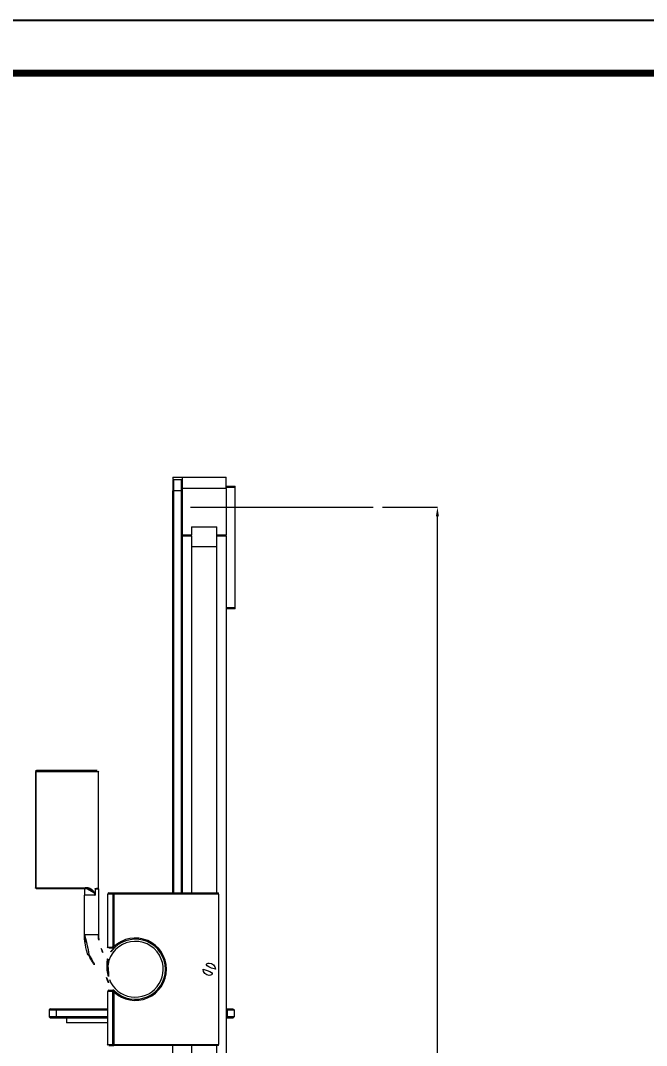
# Model space of a CAD drawing. Extents: x 16296660632 to 16296676586, y -37409619871 to -37409617240.
# Drawn here: x 16296676043.5 to 16296676314.5, y -37409617683.7 to -37409617240.1 of the extents above; entities that cross this region are included whole.
import ezdxf

# ---------------------------------------------------------------- set-up
doc = ezdxf.new("R2010")
doc.units = 0
doc.header["$LTSCALE"] = 10
doc.header["$MEASUREMENT"] = 0
doc.header["$PDMODE"] = 3
doc.header["$PDSIZE"] = -10
doc.linetypes.add('CENTER2', pattern=[28.575, 19.05, -3.175, 3.175, -3.175])
doc.layers.get('0').update_dxf_attribs({"linetype": 'CONTINUOUS'})
doc.layers.get('DEFPOINTS').update_dxf_attribs({"linetype": 'CONTINUOUS'})
doc.layers.add('1', color=7, linetype='CONTINUOUS', true_color=0xffffff)
doc.layers.add('Cneter', color=1, linetype='CENTER2', lineweight=13)
doc.layers.add('尺寸线层', color=3, linetype='CONTINUOUS', lineweight=18, true_color=0x00ff00)
doc.styles.add('Daelim Dimension', font='')
doc.styles.get('Daelim Dimension').set_extended_font_data('NanumGothic')
doc.dimstyles.new('DEFAULT', dxfattribs={"dimscale": 2, "dimtxt": 2, "dimasz": 2, "dimexe": 0, "dimexo": 2, "dimgap": 1, "dimtad": 1, "dimdec": 1, "dimzin": 9, "dimdsep": 46, "dimtxsty": 'Daelim Dimension', "dimcen": 0.5, "dimclrd": 252, "dimclre": 252, "dimclrt": 3, "dimadec": 1, "dimazin": 0, "dimtfac": 1, "dimtdec": 1, "dimtix": 1, "dimtmove": 0, "dimatfit": 3, "dimfxl": 1, "dimtolj": 1, "dimtzin": 1, "dimlwd": 9, "dimlwe": 9, "dimarcsym": 0})

# ---------------------------------------------------------------- blocks, each defined once
blk = doc.blocks.new('*D24')
at = {"layer": 'DEFPOINTS', "color": 0, "transparency": 16777216}
for p in [(16296676196.22588, -37409617450.7336), (16296676223.99601, -37409617450.7336), (16296676196.22588, -37409618076.7336)]:
    blk.add_point(p, dxfattribs=at)
at = {"layer": '尺寸线层', "color": 5, "lineweight": 9, "transparency": 16777216}
for p, q in [((16296676200.22588, -37409617450.7336), (16296676223.99601, -37409617450.7336)), ((16296676223.99601, -37409618072.7336), (16296676223.99601, -37409617454.7336)), ((16296676200.22588, -37409618076.7336), (16296676223.99601, -37409618076.7336))]:
    blk.add_line(p, q, dxfattribs=at)
at = {"layer": '尺寸线层', "color": 5, "transparency": 16777216}
for points in [[(16296676223.32935, -37409617454.7336), (16296676224.66268, -37409617454.7336), (16296676223.99601, -37409617450.7336)], [(16296676223.32935, -37409618072.7336), (16296676224.66268, -37409618072.7336), (16296676223.99601, -37409618076.7336)]]:
    blk.add_solid(points, dxfattribs=at)
at = {"layer": '尺寸线层', "color": 7, "transparency": 16777216, "insert": (16296676216.99602, -37409617763.7336), "char_height": 10, "attachment_point": 5, "rotation": 90, "style": 'Daelim Dimension'}
blk.add_mtext('\\A1;626', dxfattribs=at)

msp = doc.modelspace()

# ---------------------------------------------------------------- linework, layer by layer
at = {"ltscale": 0.5}
msp.add_lwpolyline([(16296675244.97624, -37409618222.388077), (16296676585.51544, -37409618222.388077), (16296676585.51544, -37409617240.149673), (16296675244.97624, -37409617240.149673)], close=True, dxfattribs=at)
at = {"color": 5, "linetype": 'ByBlock', "lineweight": 200, "const_width": 3.0888}
msp.add_lwpolyline([(16296675266.532339, -37409618180.329514), (16296676563.828329, -37409618180.329514), (16296676563.828329, -37409617262.95591), (16296675266.532339, -37409617262.95591)], close=True, dxfattribs=at)
at = {"layer": '1', "color": 7, "linetype": 'Continuous', "lineweight": 18}
for p, q in [((16296676109.490511, -37409617437.733597), (16296676113.490511, -37409617437.733597)), ((16296676109.490511, -37409617437.733597), (16296676109.490511, -37409617438.733597)), ((16296676109.490511, -37409617438.733597), (16296676113.490511, -37409617438.733597)), ((16296676109.490511, -37409617439.033592), (16296676109.490511, -37409617443.733597)), ((16296676109.79051, -37409617438.733597), (16296676113.19051, -37409617438.733597)), ((16296676113.490511, -37409617437.733597), (16296676113.490511, -37409617442.733597)), ((16296676113.490511, -37409617437.733597), (16296676132.490511, -37409617437.733597)), ((16296676132.490511, -37409617442.733597), (16296676132.490511, -37409617437.733597)), ((16296676109.490511, -37409617617.733597), (16296676109.490511, -37409617443.733597)), ((16296676113.490511, -37409617442.733597), (16296676113.490511, -37409617462.767197)), ((16296676132.490511, -37409617441.733597), (16296676136.490511, -37409617441.733597)), ((16296676132.490511, -37409617442.733597), (16296676132.490511, -37409617462.767197)), ((16296676136.490511, -37409617442.233597), (16296676136.490511, -37409617441.733597)), ((16296676136.490511, -37409617494.233597), (16296676136.490511, -37409617442.233597)), ((16296676117.490511, -37409617459.233597), (16296676117.490511, -37409617462.767197)), ((16296676117.490511, -37409617459.233597), (16296676128.490511, -37409617459.233597)), ((16296676128.490511, -37409617462.767197), (16296676128.490511, -37409617459.233597)), ((16296676113.490511, -37409617462.767197), (16296676117.490511, -37409617462.767197)), ((16296676113.490511, -37409617462.77359), (16296676113.490511, -37409617463.183594)), ((16296676113.490511, -37409617463.18264), (16296676117.490511, -37409617463.18264)), ((16296676113.490511, -37409617463.18264), (16296676113.490511, -37409617617.740967)), ((16296676117.490511, -37409617463.18264), (16296676117.490511, -37409617462.767197)), ((16296676117.490511, -37409617463.18264), (16296676117.490511, -37409617617.731583)), ((16296676128.490511, -37409617463.18264), (16296676128.490511, -37409617462.767197)), ((16296676128.490511, -37409617462.767197), (16296676132.490511, -37409617462.767197)), ((16296676128.490511, -37409617463.18264), (16296676132.490511, -37409617463.18264)), ((16296676128.490511, -37409617617.731583), (16296676128.490511, -37409617463.18264)), ((16296676132.490511, -37409617463.18264), (16296676132.490511, -37409617462.767197)), ((16296676132.490511, -37409617463.18264), (16296676132.490511, -37409618064.284554)), ((16296676117.490601, -37409617467.733597), (16296676128.490419, -37409617467.733597)), ((16296676136.490511, -37409617494.733597), (16296676132.490511, -37409617494.733597)), ((16296676136.490511, -37409617494.733597), (16296676136.490511, -37409617494.233597)), ((16296676049.99317, -37409617565.233597), (16296676049.99317, -37409617615.433594)), ((16296676076.740499, -37409617564.733597), (16296676050.49317, -37409617564.733597)), ((16296676077.240511, -37409617565.233597), (16296676077.240499, -37409617565.233597)), ((16296676077.240511, -37409617616.032837), (16296676077.240511, -37409617565.233597)), ((16296676050.29327, -37409617615.733597), (16296676050.331141, -37409617615.733597)), ((16296676050.331141, -37409617615.733597), (16296676071.39867, -37409617615.733597)), ((16296676071.240511, -37409617615.733597), (16296676071.240511, -37409617618.733597)), ((16296676075.814711, -37409617616.033592), (16296676075.814711, -37409617618.464943)), ((16296676076.900419, -37409617615.733597), (16296676076.438669, -37409617615.733597)), ((16296676077.240511, -37409617616.033592), (16296676077.240511, -37409617635.733597)), ((16296676071.240511, -37409617635.733597), (16296676071.240511, -37409617618.733597)), ((16296676081.240511, -37409617618.233597), (16296676081.240511, -37409617641.159462)), ((16296676081.740511, -37409617617.733597), (16296676083.943451, -37409617617.733597)), ((16296676083.943451, -37409617617.733597), (16296676129.240511, -37409617617.733597)), ((16296676129.240511, -37409617618.233597), (16296676129.240511, -37409617617.733597)), ((16296676129.240511, -37409617618.233597), (16296676129.240511, -37409617683.233597)), ((16296676071.240511, -37409617635.903587), (16296676071.240511, -37409617635.733597)), ((16296676083.722879, -37409617641.659462), (16296676081.740511, -37409617641.659462)), ((16296676083.50639, -37409617640.945091), (16296676083.943451, -37409617640.945091)), ((16296676083.943451, -37409617640.945091), (16296676084.28779, -37409617641.307632)), ((16296676081.240511, -37409617660.307716), (16296676081.240511, -37409617683.233597)), ((16296676081.740511, -37409617659.807716), (16296676083.722919, -37409617659.807716)), ((16296676056.490511, -37409617667.865807), (16296676055.990511, -37409617668.365807)), ((16296676055.990511, -37409617668.365807), (16296676055.990511, -37409617671.365807)), ((16296676055.990511, -37409617668.365807), (16296676058.990511, -37409617668.365807)), ((16296676056.490511, -37409617667.865807), (16296676058.990511, -37409617667.865807)), ((16296676058.990511, -37409617667.865807), (16296676081.241381, -37409617667.865807)), ((16296676058.990511, -37409617668.365807), (16296676081.241381, -37409617668.365807)), ((16296676132.489849, -37409617667.865807), (16296676132.990511, -37409617667.865807)), ((16296676132.489849, -37409617668.365807), (16296676132.990511, -37409617668.365807)), ((16296676132.990511, -37409617667.865807), (16296676135.490511, -37409617667.865807)), ((16296676132.990511, -37409617668.365807), (16296676135.990511, -37409617668.365807)), ((16296676135.490511, -37409617667.865807), (16296676135.990511, -37409617668.365807)), ((16296676135.990511, -37409617668.365807), (16296676135.990511, -37409617671.365807)), ((16296676056.490511, -37409617671.865807), (16296676055.990511, -37409617671.365807)), ((16296676058.990511, -37409617671.365807), (16296676055.990511, -37409617671.365807)), ((16296676058.990511, -37409617671.865807), (16296676056.490511, -37409617671.865807)), ((16296676081.241381, -37409617671.365807), (16296676058.990511, -37409617671.365807)), ((16296676081.240879, -37409617671.865807), (16296676058.990511, -37409617671.865807)), ((16296676063.490511, -37409617671.865807), (16296676063.490511, -37409617673.865807)), ((16296676081.241329, -37409617673.865807), (16296676063.490511, -37409617673.865807)), ((16296676132.990511, -37409617671.365807), (16296676132.489849, -37409617671.365807)), ((16296676132.990511, -37409617671.865807), (16296676132.490511, -37409617671.865807)), ((16296676135.990511, -37409617671.365807), (16296676132.990511, -37409617671.365807)), ((16296676135.490511, -37409617671.865807), (16296676132.990511, -37409617671.865807)), ((16296676135.490511, -37409617671.865807), (16296676135.990511, -37409617671.365807)), ((16296676081.740511, -37409617683.733597), (16296676083.943451, -37409617683.733597)), ((16296676129.240511, -37409617683.733597), (16296676083.94347, -37409617683.733597)), ((16296676109.490511, -37409618083.733597), (16296676109.490511, -37409617683.733597)), ((16296676117.490511, -37409617683.730682), (16296676117.490511, -37409617763.733597)), ((16296676128.490511, -37409617763.733597), (16296676128.490511, -37409617683.730682)), ((16296676129.240511, -37409617683.733597), (16296676129.240511, -37409617683.233597))]:
    msp.add_line(p, q, dxfattribs=at)
at = {"layer": '1', "color": 7, "linetype": 'Continuous', "lineweight": 13}
for p, q in [((16296676109.79051, -37409617438.733597), (16296676109.79051, -37409617443.733597)), ((16296676113.19051, -37409617443.733597), (16296676113.19051, -37409617438.733597)), ((16296676109.79051, -37409617443.733597), (16296676109.490511, -37409617443.733597)), ((16296676113.19051, -37409617443.733597), (16296676109.79051, -37409617443.733597)), ((16296676109.79051, -37409617443.733597), (16296676109.79051, -37409617617.743591)), ((16296676113.490511, -37409617443.733597), (16296676113.19051, -37409617443.733597)), ((16296676113.19051, -37409617617.743591), (16296676113.19051, -37409617443.733597)), ((16296676132.490511, -37409617442.733597), (16296676113.490511, -37409617442.733597)), ((16296676136.490511, -37409617442.233597), (16296676132.490511, -37409617442.233597)), ((16296676132.490511, -37409617494.233597), (16296676136.490511, -37409617494.233597)), ((16296676049.99317, -37409617565.233597), (16296676050.088091, -37409617565.233597)), ((16296676077.240499, -37409617565.233597), (16296676050.088091, -37409617565.233597)), ((16296676050.088091, -37409617565.233597), (16296676050.088091, -37409617615.433594)), ((16296676049.99317, -37409617615.433594), (16296676050.088091, -37409617615.433594)), ((16296676050.088091, -37409617615.433594), (16296676071.585569, -37409617615.433594)), ((16296676077.240511, -37409617616.033592), (16296676075.814711, -37409617616.033592)), ((16296676075.48711, -37409617618.733597), (16296676071.240511, -37409617618.733597)), ((16296676075.78764, -37409617618.733597), (16296676075.48711, -37409617618.733597)), ((16296676081.24053, -37409617618.233597), (16296676081.240511, -37409617618.233597)), ((16296676083.50639, -37409617618.233597), (16296676081.24053, -37409617618.233597)), ((16296676083.943451, -37409617618.233597), (16296676083.50639, -37409617618.233597)), ((16296676083.50639, -37409617618.233597), (16296676083.50639, -37409617640.945091)), ((16296676083.943451, -37409617617.733597), (16296676083.943451, -37409617618.233597)), ((16296676129.240511, -37409617618.233597), (16296676083.943451, -37409617618.233597)), ((16296676083.943451, -37409617618.233597), (16296676083.943451, -37409617640.945091)), ((16296676071.240511, -37409617635.733597), (16296676077.240511, -37409617635.733597)), ((16296676081.240511, -37409617641.159462), (16296676083.27956, -37409617641.159462)), ((16296676083.27957, -37409617660.307716), (16296676081.240511, -37409617660.307716)), ((16296676083.943451, -37409617660.522087), (16296676083.50639, -37409617660.522087)), ((16296676083.50639, -37409617683.233612), (16296676083.50639, -37409617660.522087)), ((16296676083.943451, -37409617660.522087), (16296676084.28779, -37409617660.159554)), ((16296676083.943451, -37409617660.522087), (16296676083.943451, -37409617683.233597)), ((16296676058.990511, -37409617667.865807), (16296676058.990511, -37409617668.365807)), ((16296676058.990511, -37409617668.365807), (16296676058.990511, -37409617671.365807)), ((16296676132.990511, -37409617667.865807), (16296676132.990511, -37409617668.365807)), ((16296676132.990511, -37409617668.365807), (16296676132.990511, -37409617671.365807)), ((16296676058.990511, -37409617671.865807), (16296676058.990511, -37409617671.365807)), ((16296676132.990511, -37409617671.865807), (16296676132.990511, -37409617671.365807)), ((16296676081.240511, -37409617683.233597), (16296676083.50639, -37409617683.233597)), ((16296676083.50639, -37409617683.233658), (16296676083.943451, -37409617683.233597)), ((16296676083.943451, -37409617683.233597), (16296676129.240511, -37409617683.233597))]:
    msp.add_line(p, q, dxfattribs=at)
at = {"layer": '1', "color": 7, "linetype": 'Continuous', "lineweight": 18}
for centre, radius, start, end in [((16296676109.79051, -37409617439.033592), 0.3, 90, 180), ((16296676113.19051, -37409617439.033592), 0.3, 0, 90), ((16296676050.49317, -37409617565.233597), 0.5, 90, 180), ((16296676076.740511, -37409617565.233597), 0.5, 0, 90), ((16296676081.740511, -37409617618.233597), 0.5, 90, 180), ((16296676093.78051, -37409617635.903587), 22.54, 180, 238.49166964), ((16296676093.240511, -37409617635.733597), 16, 180, 202.11157453), ((16296676093.240511, -37409617650.733597), 12.065606, 21.3201669, 161.54597498), ((16296676093.240511, -37409617650.733597), 13, 0, 133.5249718), ((16296676093.240511, -37409617635.733597), 16, 202.11157453, 220.86802063), ((16296676093.240511, -37409617650.733597), 13, 134.84707314, 159.44461989), ((16296676081.740511, -37409617641.159462), 0.5, 180, 270), ((16296676093.240511, -37409617650.733597), 12.065606, 161.54597498, 198.26105099), ((16296676093.240511, -37409617650.733597), 12.065604, 201.3201669, 21.3201669), ((16296676125.240511, -37409617650.733597), 2.65, 0, 180), ((16296676093.240511, -37409617650.733597), 13, 226.4750282, 359.9466699), ((16296676093.240511, -37409617650.733597), 13, 359.9466699, 0), ((16296676125.240511, -37409617650.733597), 2.65, 180, 0), ((16296676093.240511, -37409617650.733597), 13, 196.09535767, 224.82466358), ((16296676081.740511, -37409617660.307716), 0.5, 90, 180), ((16296676081.740511, -37409617683.233597), 0.5, 180, 270)]:
    msp.add_arc(centre, radius, start, end, dxfattribs=at)
at = {"layer": '1', "color": 7, "linetype": 'Continuous', "lineweight": 13}
for centre, radius, start, end in [((16296676093.240511, -37409617635.733597), 22, 180.44281952, 202.11157453), ((16296676093.240511, -37409617650.733597), 13.5, 359.9466699, 133.5249718), ((16296676093.240511, -37409617635.733597), 22, 202.11157453, 238.61293532), ((16296676093.240511, -37409617650.733597), 13.5, 226.4750282, 359.9466699)]:
    msp.add_arc(centre, radius, start, end, dxfattribs=at)
for centre, major_axis, ratio, start_param, end_param in [((16296676050.49317, -37409617565.233597), (0, 0.5), 0.8101613879, 0, 1.5707963268), ((16296676050.331141, -37409617615.433594), (0, 0.3), 0.8101608005, 1.5707963268, 3.1415941078), ((16296676083.943451, -37409617618.233597), (0, -0.5), 0.8741176309, 3.1415926536, 4.7123889804), ((16296676083.943451, -37409617683.233597), (0.000073, -0.5), 0.8741642237, 4.7122935606, 6.2830942251), ((16296676083.943451, -37409617683.233589), (-0.000073, 0.5), 0.0001975423, 1.5707985105, 3.141592633)]:
    msp.add_ellipse(centre, major_axis=major_axis, ratio=ratio, start_param=start_param, end_param=end_param, dxfattribs=at)
at = {"layer": '1', "color": 7, "linetype": 'Continuous', "lineweight": 18}
for centre, major_axis, ratio, start_param, end_param in [((16296676055.24898, -37409617615.733589), (-0.200154, 0.000003), 0.0000322124, 1.5707628504, 2.2590811256), ((16296676071.39867, -37409617615.433594), (0, -0.3), 0.6230043438, 0, 1.5707963268), ((16296676083.7229, -37409617641.159462), (0.352438, -0.354665), 0.8056556147, 4.0372266453, 4.0876676016), ((16296676083.7229, -37409617641.159462), (0.352504, -0.354599), 0.8056035597, 4.0875183883, 6.2835652238)]:
    msp.add_ellipse(centre, major_axis=major_axis, ratio=ratio, start_param=start_param, end_param=end_param, dxfattribs=at)
for points, knots in [([(16296676049.99317, -37409617615.433594), (16296676049.993561, -37409617615.472969), (16296676050.00432, -37409617615.529587), (16296676050.041241, -37409617615.600357), (16296676050.06716, -37409617615.631927), (16296676050.08209, -37409617615.646767)], [0, 0, 0, 0, 0.478897596, 0.7367455834, 1, 1, 1, 1]), ([(16296676050.29571, -37409617615.733582), (16296676050.256451, -37409617615.733528), (16296676050.199869, -37409617615.723297), (16296676050.12887, -37409617615.687134), (16296676050.09708, -37409617615.661552), (16296676050.08209, -37409617615.646767)], [0, 0, 0, 0, 0.4784602268, 0.7363953385, 1, 1, 1, 1]), ([(16296676071.39867, -37409617615.733597), (16296676071.62562, -37409617615.733597), (16296676071.848289, -37409617615.74646), (16296676072.09469, -37409617615.774673), (16296676072.12389, -37409617615.778236), (16296676072.153, -37409617615.782028)], [0, 0, 0, 0, 0.8810571087, 0.8810571087, 1, 1, 1, 1]), ([(16296676071.585569, -37409617615.433594), (16296676071.59654, -37409617615.433609), (16296676071.618481, -37409617615.433647), (16296676071.65131, -37409617615.433937), (16296676071.68408, -37409617615.43441), (16296676071.716801, -37409617615.435066), (16296676071.74946, -37409617615.435928), (16296676071.782061, -37409617615.436974), (16296676071.8146, -37409617615.438202), (16296676071.84709, -37409617615.439621), (16296676071.879511, -37409617615.441231), (16296676071.91188, -37409617615.443031), (16296676071.944189, -37409617615.445007), (16296676071.976431, -37409617615.447189), (16296676072.008619, -37409617615.449562), (16296676072.040739, -37409617615.452118), (16296676072.072809, -37409617615.454857), (16296676072.104811, -37409617615.457787), (16296676072.136749, -37409617615.460907), (16296676072.168631, -37409617615.464233), (16296676072.200439, -37409617615.467743), (16296676072.232189, -37409617615.47142), (16296676072.26388, -37409617615.475304), (16296676072.2955, -37409617615.47937), (16296676072.327061, -37409617615.483627), (16296676072.358561, -37409617615.488083), (16296676072.38999, -37409617615.492722), (16296676072.42135, -37409617615.497543), (16296676072.45265, -37409617615.502563), (16296676072.483879, -37409617615.507767), (16296676072.515051, -37409617615.513161), (16296676072.54615, -37409617615.518753), (16296676072.577181, -37409617615.524521), (16296676072.608141, -37409617615.530487), (16296676072.63904, -37409617615.536636), (16296676072.669861, -37409617615.542976), (16296676072.700621, -37409617615.549507), (16296676072.73131, -37409617615.556229), (16296676072.76193, -37409617615.563133), (16296676072.79248, -37409617615.570236), (16296676072.82296, -37409617615.577522), (16296676072.84322, -37409617615.582497), (16296676072.85334, -37409617615.58503), (16296676072.85335, -37409617615.58503)], [0, 0, 0, 0, 0.0246135536, 0.0492407413, 0.0738820599, 0.0985380054, 0.1232090725, 0.1478957555, 0.1725985474, 0.1973179404, 0.2220544258, 0.2468084936, 0.2715806329, 0.2963713319, 0.3211810774, 0.3460103553, 0.3708596503, 0.3957294459, 0.4206202245, 0.445532467, 0.4704666534, 0.4954232623, 0.520402771, 0.5454056554, 0.5704323903, 0.5954834489, 0.6205593031, 0.6456604236, 0.6707872793, 0.695940338, 0.7211200658, 0.7463269276, 0.7715613864, 0.7968239041, 0.8221149408, 0.8474349552, 0.8727844042, 0.8981637434, 0.9235734265, 0.9490139058, 0.974485632, 0.9999890538, 1, 1, 1, 1]), ([(16296676075.047091, -37409617616.897217), (16296676075.0471, -37409617616.897232), (16296676075.077591, -37409617616.932167), (16296676075.13665, -37409617617.002274), (16296676075.220909, -37409617617.109917), (16296676075.299669, -37409617617.218407), (16296676075.37149, -37409617617.325317), (16296676075.43655, -37409617617.429878), (16296676075.49498, -37409617617.531441), (16296676075.548321, -37409617617.632172), (16296676075.58662, -37409617617.711166), (16296676075.612169, -37409617617.767349), (16296676075.62672, -37409617617.80043), (16296676075.64073, -37409617617.833382), (16296676075.654209, -37409617617.866203), (16296676075.66715, -37409617617.898903), (16296676075.679569, -37409617617.93145), (16296676075.691469, -37409617617.963867), (16296676075.70286, -37409617617.996162), (16296676075.713739, -37409617618.028328), (16296676075.72411, -37409617618.060364), (16296676075.73398, -37409617618.092247), (16296676075.743349, -37409617618.124023), (16296676075.752239, -37409617618.155647), (16296676075.76063, -37409617618.187149), (16296676075.768539, -37409617618.218521), (16296676075.77597, -37409617618.249763), (16296676075.782921, -37409617618.280869), (16296676075.7894, -37409617618.311836), (16296676075.79541, -37409617618.342682), (16296676075.80094, -37409617618.373398), (16296676075.806009, -37409617618.403976), (16296676075.81064, -37409617618.434418), (16296676075.81336, -37409617618.454811), (16296676075.814711, -37409617618.464943)], [0, 0, 0, 0, 0.0000129744, 0.0890269407, 0.1753153109, 0.2589334937, 0.3399423776, 0.4129499571, 0.4826316839, 0.5490589932, 0.612314348, 0.6327687616, 0.6528552528, 0.6725781119, 0.6919418711, 0.7109513194, 0.7296115186, 0.7479278201, 0.7659058823, 0.7835516891, 0.8008715686, 0.8178722132, 0.8345606989, 0.8509445065, 0.8670315419, 0.8828301562, 0.8983491665, 0.9135978745, 0.9285860857, 0.9433241251, 0.9578228524, 0.9720936735, 0.9861485493, 1, 1, 1, 1]), ([(16296676077.02776, -37409617615.746559), (16296676077.01149, -37409617615.741676), (16296676076.99428, -37409617615.738708), (16296676076.95256, -37409617615.734291), (16296676076.927401, -37409617615.733597), (16296676076.900669, -37409617615.733597)], [0, 0, 0, 0, 0.4349661804, 0.4349661804, 1, 1, 1, 1]), ([(16296676077.144381, -37409617615.882057), (16296676077.145781, -37409617615.887253), (16296676077.14859, -37409617615.897667), (16296676077.1527, -37409617615.913063), (16296676077.156771, -37409617615.928329), (16296676077.16077, -37409617615.943489), (16296676077.164709, -37409617615.958519), (16296676077.168579, -37409617615.973427), (16296676077.17239, -37409617615.98822), (16296676077.176121, -37409617616.002892), (16296676077.179779, -37409617616.017441), (16296676077.183359, -37409617616.031868), (16296676077.186859, -37409617616.046173), (16296676077.190281, -37409617616.060349), (16296676077.193609, -37409617616.074409), (16296676077.196859, -37409617616.088364), (16296676077.20001, -37409617616.102173), (16296676077.20307, -37409617616.115868), (16296676077.206039, -37409617616.12944), (16296676077.208099, -37409617616.13916), (16296676077.20919, -37409617616.144371), (16296676077.209351, -37409617616.145126)], [0, 0, 0, 0, 0.0519898552, 0.1043245468, 0.1570059086, 0.2100357388, 0.2634158003, 0.3171478213, 0.3712334964, 0.4256744874, 0.4804724235, 0.5356289022, 0.5911454904, 0.6470237244, 0.703265111, 0.7598711279, 0.8168432245, 0.8741828225, 0.9318913164, 0.9899700739, 1, 1, 1, 1]), ([(16296676077.240511, -37409617616.033592), (16296676077.24049, -37409617616.031807), (16296676077.24044, -37409617616.028259), (16296676077.240089, -37409617616.022919), (16296676077.239519, -37409617616.01757), (16296676077.23872, -37409617616.012207), (16296676077.2377, -37409617616.006851), (16296676077.236441, -37409617616.001488), (16296676077.234949, -37409617615.996132), (16296676077.23324, -37409617615.990768), (16296676077.2313, -37409617615.985413), (16296676077.22913, -37409617615.980057), (16296676077.22673, -37409617615.974716), (16296676077.2241, -37409617615.969383), (16296676077.221239, -37409617615.964058), (16296676077.218149, -37409617615.95874), (16296676077.21484, -37409617615.953453), (16296676077.2113, -37409617615.948174), (16296676077.207529, -37409617615.942902), (16296676077.203541, -37409617615.93766), (16296676077.19931, -37409617615.932442), (16296676077.19487, -37409617615.927254), (16296676077.190201, -37409617615.922073), (16296676077.185301, -37409617615.916931), (16296676077.18018, -37409617615.911819), (16296676077.174841, -37409617615.906754), (16296676077.16927, -37409617615.901703), (16296676077.16349, -37409617615.89669), (16296676077.15748, -37409617615.891724), (16296676077.15126, -37409617615.886803), (16296676077.14694, -37409617615.883537), (16296676077.14477, -37409617615.881912)], [0, 0, 0, 0, 0.034781671, 0.0695467716, 0.1042947763, 0.1390251578, 0.1737373872, 0.208430934, 0.2431052667, 0.2777598525, 0.3123941577, 0.347007648, 0.3815997885, 0.416170044, 0.4507178792, 0.485242759, 0.5197441482, 0.5542215126, 0.5886743183, 0.6231020325, 0.6575041234, 0.6918800606, 0.7262293152, 0.7605513602, 0.7948456705, 0.829111723, 0.8633489973, 0.8975569756, 0.9317351428, 0.9658829872, 1, 1, 1, 1]), ([(16296676075.5704, -37409617617.90152), (16296676075.57308, -37409617617.906593), (16296676075.578541, -37409617617.916908), (16296676075.5867, -37409617617.932838), (16296676075.59499, -37409617617.949417), (16296676075.603399, -37409617617.966698), (16296676075.61191, -37409617617.984673), (16296676075.62051, -37409617618.003357), (16296676075.6292, -37409617618.022789), (16296676075.637951, -37409617618.042969), (16296676075.64674, -37409617618.063919), (16296676075.655569, -37409617618.08567), (16296676075.66888, -37409617618.119759), (16296676075.685431, -37409617618.164871), (16296676075.70384, -37409617618.219902), (16296676075.719259, -37409617618.270607), (16296676075.730499, -37409617618.31118), (16296676075.73864, -37409617618.342873), (16296676075.744551, -37409617618.367302), (16296676075.750139, -37409617618.392014), (16296676075.755421, -37409617618.416977), (16296676075.760349, -37409617618.442207), (16296676075.764919, -37409617618.46769), (16296676075.769119, -37409617618.493423), (16296676075.772921, -37409617618.519386), (16296676075.77632, -37409617618.545593), (16296676075.779289, -37409617618.571999), (16296676075.78182, -37409617618.598633), (16296676075.783911, -37409617618.625412), (16296676075.785549, -37409617618.652344), (16296676075.786739, -37409617618.679367), (16296676075.7875, -37409617618.706467), (16296676075.787621, -37409617618.724548), (16296676075.787689, -37409617618.733597)], [0, 0, 0, 0, 0.022872732, 0.0464676822, 0.0707834009, 0.0958184892, 0.1215716477, 0.1480417333, 0.1752278258, 0.2031287383, 0.2317391279, 0.2610515461, 0.29105857, 0.3676158545, 0.4367992499, 0.4987037364, 0.5534273699, 0.5816517989, 0.6098349239, 0.6379685527, 0.6660471012, 0.6940677944, 0.722030874, 0.749939809, 0.777801507, 0.8056265219, 0.8334291581, 0.8612202362, 0.8889999512, 0.9167676656, 0.9445231872, 0.9722669172, 1, 1, 1, 1]), ([(16296676075.787689, -37409617618.733597), (16296676075.796579, -37409617618.692192), (16296676075.803391, -37409617618.648697), (16296676075.8125, -37409617618.558617), (16296676075.814751, -37409617618.512154), (16296676075.814711, -37409617618.464943)], [0, 0, 0, 0, 0.5, 0.5, 1, 1, 1, 1]), ([(16296676083.722839, -37409617641.659462), (16296676083.693821, -37409617641.659447), (16296676083.66481, -37409617641.656227), (16296676083.607901, -37409617641.643463), (16296676083.58, -37409617641.633911), (16296676083.5264, -37409617641.608856), (16296676083.50069, -37409617641.593361), (16296676083.45244, -37409617641.556999), (16296676083.429911, -37409617641.53614), (16296676083.38888, -37409617641.489861), (16296676083.37039, -37409617641.464439), (16296676083.33816, -37409617641.410019), (16296676083.324421, -37409617641.381027), (16296676083.30221, -37409617641.320557), (16296676083.293751, -37409617641.289093), (16296676083.28244, -37409617641.224907), (16296676083.279579, -37409617641.192177), (16296676083.279591, -37409617641.159462)], [0, 0, 0, 0, 0.125, 0.125, 0.25, 0.25, 0.375, 0.375, 0.5, 0.5, 0.625, 0.625, 0.75, 0.75, 0.875, 0.875, 1, 1, 1, 1]), ([(16296676081.14098, -37409617646.202667), (16296676081.152399, -37409617646.215851), (16296676081.159559, -37409617646.245872), (16296676081.16654, -37409617646.337227), (16296676081.16633, -37409617646.39859), (16296676081.161421, -37409617646.513657), (16296676081.15901, -37409617646.555862), (16296676081.155149, -37409617646.613457), (16296676081.154341, -37409617646.625221), (16296676081.15263, -37409617646.649139), (16296676081.14996, -37409617646.685654), (16296676081.146959, -37409617646.723999), (16296676081.13632, -37409617646.855858), (16296676081.12574, -37409617646.974167), (16296676081.102489, -37409617647.234917), (16296676081.089821, -37409617647.37735), (16296676081.07394, -37409617647.570107), (16296676081.07077, -37409617647.609383), (16296676081.064489, -37409617647.688904), (16296676081.055149, -37409617647.809883), (16296676081.046221, -37409617647.935753), (16296676081.029249, -37409617648.193771), (16296676081.01915, -37409617648.374123), (16296676081.0072, -37409617648.656418), (16296676081.003759, -37409617648.75248), (16296676080.999571, -37409617648.89946), (16296676080.998329, -37409617648.948929), (16296676080.99622, -37409617649.048843), (16296676080.99534, -37409617649.099182), (16296676080.99194, -37409617649.352188), (16296676080.9923, -37409617649.559242), (16296676081.00053, -37409617649.981689), (16296676081.00839, -37409617650.197098), (16296676081.026739, -37409617650.525948), (16296676081.03755, -37409617650.691818), (16296676081.050989, -37409617650.859756), (16296676081.06056, -37409617650.972191), (16296676081.065639, -37409617651.028664), (16296676081.092609, -37409617651.311813), (16296676081.118919, -37409617651.539177), (16296676081.181549, -37409617651.99514), (16296676081.217871, -37409617652.223732), (16296676081.3011, -37409617652.681793), (16296676081.348, -37409617652.911247), (16296676081.426741, -37409617653.255882), (16296676081.45438, -37409617653.370827), (16296676081.512529, -37409617653.600853), (16296676081.54307, -37409617653.715958), (16296676081.638651, -37409617654.059914), (16296676081.707809, -37409617654.287827), (16296676081.782539, -37409617654.514297)], [0, 0, 0, 0, 0.0625, 0.0625, 0.125, 0.125, 0.15625, 0.15625, 0.1640625, 0.1640625, 0.171875, 0.1875, 0.1875, 0.25, 0.25, 0.3125, 0.3125, 0.328125, 0.328125, 0.34375, 0.375, 0.375, 0.4375, 0.4375, 0.46875, 0.46875, 0.484375, 0.484375, 0.5, 0.5, 0.5625, 0.5625, 0.625, 0.625, 0.65625, 0.671875, 0.671875, 0.6875, 0.6875, 0.75, 0.75, 0.8125, 0.8125, 0.875, 0.875, 0.90625, 0.90625, 0.9375, 0.9375, 1, 1, 1, 1]), ([(16296676083.27956, -37409617660.307716), (16296676083.27956, -37409617660.275002), (16296676083.282419, -37409617660.242279), (16296676083.293739, -37409617660.178093), (16296676083.3022, -37409617660.146622), (16296676083.324409, -37409617660.086159), (16296676083.33815, -37409617660.057159), (16296676083.37039, -37409617660.002739), (16296676083.388889, -37409617659.977318), (16296676083.42993, -37409617659.931038), (16296676083.452459, -37409617659.910179), (16296676083.500719, -37409617659.873817), (16296676083.52643, -37409617659.858307), (16296676083.58005, -37409617659.833267), (16296676083.60795, -37409617659.823723), (16296676083.66486, -37409617659.810951), (16296676083.69388, -37409617659.807716), (16296676083.7229, -37409617659.807716)], [0, 0, 0, 0, 0.125, 0.125, 0.25, 0.25, 0.375, 0.375, 0.5, 0.5, 0.625, 0.625, 0.75, 0.75, 0.875, 0.875, 1, 1, 1, 1]), ([(16296676083.279579, -37409617660.307747), (16296676083.28861, -37409617660.265244), (16296676083.303511, -37409617660.222717), (16296676083.34387, -37409617660.141022), (16296676083.369329, -37409617660.101837), (16296676083.42881, -37409617660.029861), (16296676083.46283, -37409617659.99707), (16296676083.536779, -37409617659.94046), (16296676083.5767, -37409617659.916634), (16296676083.659321, -37409617659.879807), (16296676083.702009, -37409617659.866829), (16296676083.78684, -37409617659.852676), (16296676083.82897, -37409617659.85154), (16296676083.909361, -37409617659.861191), (16296676083.947611, -37409617659.871979), (16296676084.017269, -37409617659.904663), (16296676084.04866, -37409617659.926537), (16296676084.075399, -37409617659.953117)], [0, 0, 0, 0, 0.125, 0.125, 0.25, 0.25, 0.375, 0.375, 0.5, 0.5, 0.625, 0.625, 0.75, 0.75, 0.875, 0.875, 1, 1, 1, 1]), ([(16296676083.50638, -37409617660.522087), (16296676083.51404, -37409617660.487923), (16296676083.52597, -37409617660.451317), (16296676083.55204, -37409617660.39476), (16296676083.56208, -37409617660.375648), (16296676083.585039, -37409617660.337463), (16296676083.59795, -37409617660.318367), (16296676083.626619, -37409617660.280907), (16296676083.64238, -37409617660.26252), (16296676083.676531, -37409617660.227173), (16296676083.694929, -37409617660.210213), (16296676083.733931, -37409617660.178467), (16296676083.75452, -37409617660.163681), (16296676083.79727, -37409617660.136917), (16296676083.819429, -37409617660.124947), (16296676083.86451, -37409617660.104286), (16296676083.887449, -37409617660.095596), (16296676083.93326, -37409617660.081757), (16296676083.956141, -37409617660.076599), (16296676084.00107, -37409617660.069771), (16296676084.023109, -37409617660.068108), (16296676084.06572, -37409617660.068031), (16296676084.086281, -37409617660.069611), (16296676084.14501, -37409617660.078613), (16296676084.180149, -37409617660.090271), (16296676084.240891, -37409617660.120667), (16296676084.26652, -37409617660.139351), (16296676084.28779, -37409617660.159554)], [0, 0, 0, 0, 0.125, 0.125, 0.1875, 0.1875, 0.25, 0.25, 0.3125, 0.3125, 0.375, 0.375, 0.4375, 0.4375, 0.5, 0.5, 0.5625, 0.5625, 0.625, 0.625, 0.6875, 0.6875, 0.75, 0.75, 0.875, 0.875, 1, 1, 1, 1]), ([(16296676083.7229, -37409617659.807716), (16296676083.755501, -37409617659.807732), (16296676083.788099, -37409617659.810928), (16296676083.852051, -37409617659.823608), (16296676083.8834, -37409617659.833076), (16296676083.94367, -37409617659.857964), (16296676083.972589, -37409617659.873337), (16296676084.02688, -37409617659.909447), (16296676084.05225, -37409617659.930161), (16296676084.075371, -37409617659.953148)], [0, 0, 0, 0, 0.25, 0.25, 0.5, 0.5, 0.75, 0.75, 1, 1, 1, 1])]:
    msp.add_open_spline(points, degree=3, knots=knots, dxfattribs=at)
at = {"layer": '1', "color": 7, "linetype": 'Continuous', "lineweight": 13}
for points, knots in [([(16296676072.153, -37409617615.782028), (16296676072.339479, -37409617615.806313), (16296676072.52177, -37409617615.839493), (16296676072.904539, -37409617615.9291), (16296676073.10342, -37409617615.988358), (16296676073.48715, -37409617616.127899), (16296676073.672001, -37409617616.208168), (16296676074.02669, -37409617616.388657), (16296676074.196541, -37409617616.488876), (16296676074.439369, -37409617616.6539), (16296676074.518311, -37409617616.71138), (16296676074.672079, -37409617616.831367), (16296676074.746889, -37409617616.893867), (16296676074.892179, -37409617617.024246), (16296676074.96266, -37409617617.092079), (16296676075.09894, -37409617617.233742), (16296676075.164749, -37409617617.307533), (16296676075.259541, -37409617617.423569), (16296676075.29047, -37409617617.46315), (16296676075.350901, -37409617617.544342), (16296676075.380409, -37409617617.58593), (16296676075.43779, -37409617617.671509), (16296676075.46566, -37409617617.715492), (16296676075.519541, -37409617617.806252), (16296676075.545561, -37409617617.853012), (16296676075.5704, -37409617617.90152)], [0, 0, 0, 0, 0.1260014893, 0.1260014893, 0.2716679077, 0.2716679077, 0.4173343262, 0.4173343262, 0.5630007446, 0.5630007446, 0.6358339539, 0.6358339539, 0.7086671631, 0.7086671631, 0.7815003723, 0.7815003723, 0.8543335815, 0.8543335815, 0.8907501862, 0.8907501862, 0.9271667908, 0.9271667908, 0.9635833954, 0.9635833954, 1, 1, 1, 1]), ([(16296676072.85335, -37409617615.58503), (16296676072.94519, -37409617615.607933), (16296676073.12631, -37409617615.658821), (16296676073.389219, -37409617615.750107), (16296676073.643789, -37409617615.856506), (16296676073.870291, -37409617615.968277), (16296676074.070471, -37409617616.08139), (16296676074.245951, -37409617616.192421), (16296676074.414869, -37409617616.311539), (16296676074.56695, -37409617616.430611), (16296676074.70295, -37409617616.547363), (16296676074.82354, -37409617616.65979), (16296676074.938259, -37409617616.775932), (16296676075.01144, -37409617616.856377), (16296676075.047091, -37409617616.897217)], [0, 0, 0, 0, 0.1038463623, 0.2081719567, 0.3131202707, 0.4188369704, 0.5001626128, 0.5813342592, 0.66241809, 0.7434805007, 0.8090369821, 0.873617546, 0.9372609825, 1, 1, 1, 1]), ([(16296676073.32733, -37409617616.069901), (16296676073.31518, -37409617616.065376), (16296676073.303011, -37409617616.060921), (16296676073.136749, -37409617616.000641), (16296676072.978201, -37409617615.951561), (16296676072.81546, -37409617615.909607)], [0, 0, 0, 0, 0.0734229292, 0.0734229292, 1, 1, 1, 1]), ([(16296676081.141109, -37409617646.202332), (16296676081.17284, -37409617646.238762), (16296676081.261641, -37409617646.341858), (16296676081.47707, -37409617646.581177), (16296676081.67886, -37409617646.794777), (16296676081.795469, -37409617646.913887)], [0, 0, 0, 0, 0.3333306048, 0.6666653024, 1, 1, 1, 1])]:
    msp.add_open_spline(points, degree=3, knots=knots, dxfattribs=at)
at = {"layer": '1', "color": 7, "linetype": 'Continuous', "lineweight": 18}
for points in [[(16296676076.438669, -37409617615.733597), (16296676076.41902, -37409617615.733597), (16296676076.38056, -37409617615.733917), (16296676076.32609, -37409617615.735733), (16296676076.274691, -37409617615.739014), (16296676076.226339, -37409617615.743843), (16296676076.180981, -37409617615.750237), (16296676076.138571, -37409617615.758186), (16296676076.099119, -37409617615.767601), (16296676076.06242, -37409617615.778419), (16296676076.028419, -37409617615.790573), (16296676075.99703, -37409617615.803963), (16296676075.968161, -37409617615.818542), (16296676075.941719, -37409617615.834259), (16296676075.91766, -37409617615.851089), (16296676075.895889, -37409617615.869034), (16296676075.87632, -37409617615.888206), (16296676075.858999, -37409617615.908707), (16296676075.84404, -37409617615.930603), (16296676075.831499, -37409617615.954437), (16296676075.822029, -37409617615.979553), (16296676075.815861, -37409617616.007553), (16296676075.814711, -37409617616.024948), (16296676075.814711, -37409617616.033592)], [(16296676084.07543, -37409617641.514023), (16296676084.144501, -37409617641.445351), (16296676084.215281, -37409617641.376503), (16296676084.28779, -37409617641.307632)], [(16296676081.08156, -37409617646.133591), (16296676081.08161, -37409617646.133652), (16296676081.101271, -37409617646.156776), (16296676081.14098, -37409617646.202667)], [(16296676084.28779, -37409617660.159554), (16296676084.215269, -37409617660.09066), (16296676084.14447, -37409617660.021797), (16296676084.075399, -37409617659.953117)]]:
    msp.add_open_spline(points, degree=3, dxfattribs=at)
at = {"layer": '1', "color": 7, "linetype": 'Continuous', "lineweight": 13}
for points in [[(16296676083.50639, -37409617640.945091), (16296676083.42894, -37409617641.016602), (16296676083.353319, -37409617641.088097), (16296676083.279551, -37409617641.159447)], [(16296676083.50639, -37409617660.522087), (16296676083.428921, -37409617660.450653), (16296676083.3533, -37409617660.379211), (16296676083.27957, -37409617660.307777)]]:
    msp.add_open_spline(points, degree=3, dxfattribs=at)
at = {"layer": '1', "color": 7, "linetype": 'Continuous', "lineweight": 18}
msp.add_rational_spline([(16296676084.28779, -37409617641.307632), (16296676084.01689, -37409617641.564934), (16296676083.60309, -37409617641.37664), (16296676083.50639, -37409617640.945091)], [1.39573958764, 0.876591437949, 0.868223880621, 1.37063691565], degree=3, dxfattribs=at)
at = {"layer": 'Cneter', "lineweight": 5, "ltscale": 0.5}
msp.add_line((16296676117.11833, -37409617450.733597), (16296676196.22588, -37409617450.733597), dxfattribs=at)

# ---------------------------------------------------------------- dimensions: what is measured, and where the dimension line sits
at = {"layer": '尺寸线层', "color": 5}
dim = msp.add_linear_dim(base=(16296676223.99601, -37409617450.733597), p1=(16296676196.22588, -37409618076.733597), p2=(16296676196.22588, -37409617450.733597), angle=90, dimstyle='DEFAULT', override={"dimtxt": 5, "dimclrd": 5, "dimclre": 5, "dimclrt": 7}, dxfattribs=at)
dim.commit()
dim.dimension.update_dxf_attribs({"geometry": '*D24', "text_midpoint": (16296676216.996019, -37409617763.733597)})

doc.saveas('drawing.dxf')
